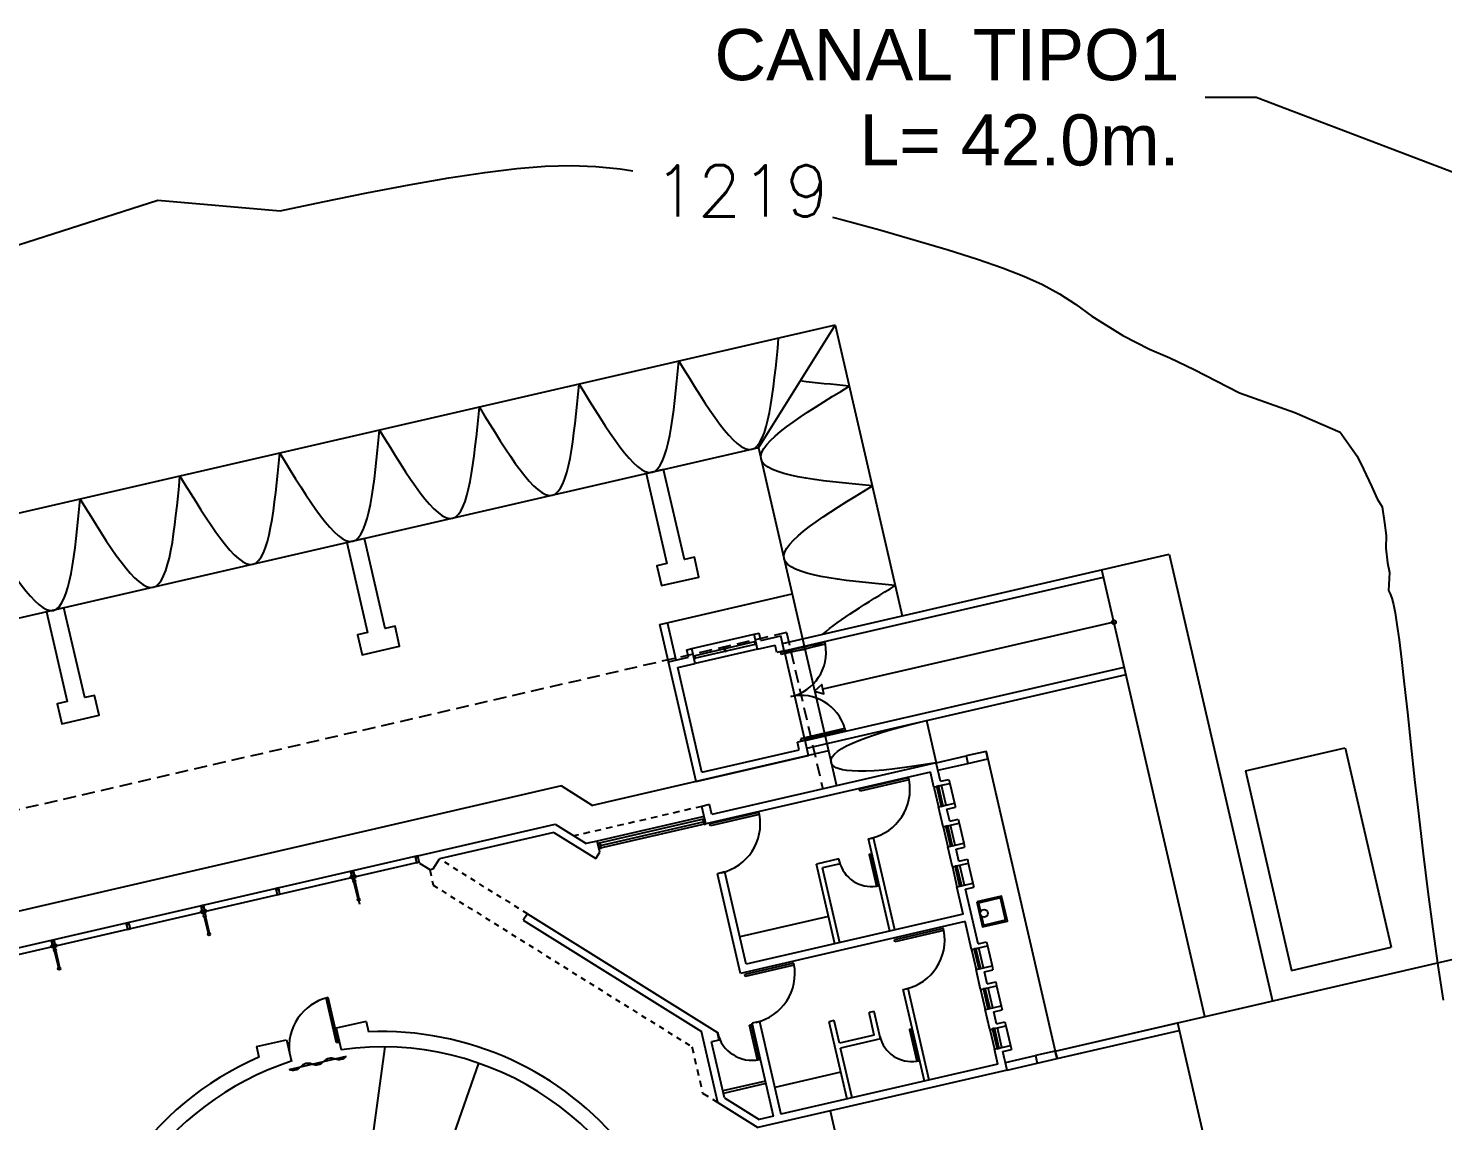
# Model space of a CAD drawing. Extents: x -1592 to 8, y 0 to 418.
# Drawn here: x -1521.13 to -1493.5, y 342.48 to 363.83 of the extents above; entities that cross this region are included whole.
import ezdxf
from ezdxf.enums import TextEntityAlignment as Align

# ---------------------------------------------------------------- set-up
doc = ezdxf.new("R2010")
doc.units = 0
doc.header["$LTSCALE"] = 0.5
doc.header["$MEASUREMENT"] = 0
doc.linetypes.add('HIDDEN', pattern=[0.375, 0.25, -0.125])
for name, color, linetype in [('1', 6, 'CONTINUOUS'), ('columnas', 4, 'CONTINUOUS'), ('METAL', 1, 'CONTINUOUS'), ('MUEBLES', 1, 'CONTINUOUS'), ('paredes', 1, 'CONTINUOUS'), ('PISO', 9, 'CONTINUOUS'), ('PROYECCIONES', 6, 'HIDDEN'), ('PUERTAS', 1, 'CONTINUOUS'), ('TALUD', 5, 'CONTINUOUS'), ('TEXT', 5, 'CONTINUOUS'), ('texturas', 6, 'CONTINUOUS'), ('UCR-CURVAS1', 1, 'CONTINUOUS'), ('UCR-TEXTO-CURVA', 1, 'CONTINUOUS'), ('ventana', 1, 'CONTINUOUS'), ('ventanas', 1, 'CONTINUOUS'), ('vidrio', 6, 'CONTINUOUS')]:
    doc.layers.add(name, color=color, linetype=linetype)
doc.styles.add('LEROY', font='SIMPLEX')
doc.styles.add('SANSSERIF', font='sas_____.pfb')
doc.dimstyles.new('1-500', dxfattribs={"dimscale": 5.556, "dimtxt": 0.18, "dimasz": 0.18, "dimexe": 0.18, "dimexo": 0.063, "dimgap": 0.09, "dimtad": 2, "dimtih": 1, "dimtoh": 1, "dimzin": 0, "dimdsep": 46, "dimtxsty": 'SANSSERIF', "dimcen": 0.09, "dimclrd": 6, "dimclre": 6, "dimclrt": 1, "dimaunit": 1, "dimadec": 3, "dimazin": 0, "dimtfac": 1, "dimtofl": 0, "dimtmove": 0, "dimatfit": 3, "dimfxl": 1, "dimtolj": 1, "dimtzin": 0, "dimarcsym": 0})

# ---------------------------------------------------------------- blocks, each defined once
blk = doc.blocks.new('apoymuro-cortina')
at = {"layer": 'vidrio', "color": 1, "linetype": 'Continuous'}
for p, q in [((0, 0), (-0.099, 0)), ((0, -0.057), (0, 0)), ((-0.125, -0.001), (-0.125, -0.057)), ((-0.119, 0), (-0.124, 0)), ((-0.124, -0.057), (-0.119, -0.057)), ((-0.122, -0.01), (-0.122, -0.003)), ((-0.122, -0.032), (-0.122, -0.013)), ((-0.096, -0.032), (-0.122, -0.032)), ((-0.122, -0.035), (-0.096, -0.035)), ((-0.122, -0.044), (-0.122, -0.035)), ((-0.122, -0.054), (-0.122, -0.048)), ((-0.121, -0.003), (-0.12, -0.003)), ((-0.12, -0.01), (-0.121, -0.01)), ((-0.121, -0.013), (-0.119, -0.013)), ((-0.119, -0.045), (-0.121, -0.045)), ((-0.121, -0.047), (-0.12, -0.047)), ((-0.12, -0.055), (-0.121, -0.055)), ((-0.12, -0.003), (-0.12, -0.004)), ((-0.12, -0.009), (-0.12, -0.01)), ((-0.12, -0.047), (-0.12, -0.048)), ((-0.12, -0.054), (-0.12, -0.055)), ((-0.119, -0.004), (-0.119, -0.001)), ((-0.119, -0.012), (-0.119, -0.009)), ((-0.119, -0.048), (-0.119, -0.045)), ((-0.119, -0.057), (-0.119, -0.054)), ((-0.1, -0.001), (-0.1, -0.004)), ((-0.1, -0.009), (-0.1, -0.012)), ((-0.1, -0.045), (-0.1, -0.048)), ((-0.1, -0.054), (-0.1, -0.057)), ((-0.099, -0.013), (-0.097, -0.013)), ((-0.097, -0.045), (-0.099, -0.045)), ((-0.099, -0.057), (-0.094, -0.057)), ((-0.098, -0.003), (-0.097, -0.003)), ((-0.098, -0.004), (-0.098, -0.003)), ((-0.098, -0.01), (-0.098, -0.009)), ((-0.097, -0.01), (-0.098, -0.01)), ((-0.098, -0.047), (-0.097, -0.047)), ((-0.098, -0.048), (-0.098, -0.047)), ((-0.098, -0.055), (-0.098, -0.054)), ((-0.097, -0.055), (-0.098, -0.055)), ((-0.096, -0.003), (-0.096, -0.01)), ((-0.096, -0.013), (-0.096, -0.032)), ((-0.096, -0.035), (-0.096, -0.044)), ((-0.096, -0.048), (-0.096, -0.054)), ((-0.094, -0.057), (0, -0.057)), ((-0.093, -0.003), (-0.093, -0.054)), ((-0.004, -0.003), (-0.093, -0.003)), ((-0.093, -0.055), (-0.004, -0.055)), ((-0.003, -0.054), (-0.003, -0.003))]:
    blk.add_line(p, q, dxfattribs=at)
at = {"layer": 'vidrio', "linetype": 'Continuous'}
for p, q in [((-0.04, 0.002), (-0.04, 0.005)), ((-0.04, 0.005), (0.031, 0.005)), ((0.027, 0.002), (-0.04, 0.002)), ((-0.032, 0.006), (-0.032, 0.008)), ((-0.032, 0.008), (-0.006, 0.008)), ((-0.006, 0.006), (-0.032, 0.006)), ((-0.009, 0.01), (-0.029, 0.01)), ((-0.029, 0.01), (-0.029, 0.008)), ((-0.029, 0.008), (-0.009, 0.008)), ((-0.028, 0.011), (-0.028, 0.02)), ((-0.026, 0.021), (-0.011, 0.021)), ((-0.011, 0.011), (-0.026, 0.011)), ((-0.024, 0.02), (-0.024, 0.011)), ((-0.015, 0.021), (-0.023, 0.021)), ((-0.014, 0.011), (-0.014, 0.02)), ((-0.009, 0.02), (-0.009, 0.011)), ((-0.009, 0.008), (-0.009, 0.01)), ((-0.006, 0.008), (-0.006, 0.006)), ((0.027, -0.059), (0.027, 0.002)), ((0.031, -0.063), (0.031, 0.005)), ((-0.105, -0.044), (-0.113, -0.044)), ((-0.04, -0.059), (0.027, -0.059)), ((-0.04, -0.063), (-0.04, -0.059)), ((0.031, -0.063), (-0.04, -0.063)), ((-0.032, -0.063), (-0.032, -0.065)), ((-0.006, -0.063), (-0.032, -0.063)), ((-0.032, -0.065), (-0.006, -0.065)), ((-0.029, -0.068), (-0.029, -0.065)), ((-0.029, -0.065), (-0.009, -0.065)), ((-0.009, -0.068), (-0.029, -0.068)), ((-0.028, -0.069), (-0.028, -0.078)), ((-0.011, -0.068), (-0.026, -0.068)), ((-0.026, -0.078), (-0.011, -0.078)), ((-0.013, -0.005), (-0.025, -0.005)), ((-0.025, -0.005), (-0.025, -0.052)), ((-0.025, -0.052), (-0.013, -0.052)), ((-0.025, -0.083), (-0.025, -0.078)), ((-0.013, -0.079), (-0.025, -0.079)), ((-0.013, -0.081), (-0.025, -0.081)), ((-0.025, -0.083), (-0.024, -0.084)), ((-0.013, -0.083), (-0.025, -0.083)), ((-0.024, -0.078), (-0.024, -0.069)), ((-0.014, -0.084), (-0.024, -0.084)), ((-0.015, -0.078), (-0.023, -0.078)), ((-0.015, -0.08), (-0.023, -0.08)), ((-0.015, -0.082), (-0.023, -0.082)), ((-0.019, -0.084), (-0.019, -0.084)), ((-0.014, -0.069), (-0.014, -0.078)), ((-0.013, -0.083), (-0.014, -0.084)), ((-0.013, -0.052), (-0.013, -0.005)), ((-0.013, -0.083), (-0.013, -0.078)), ((-0.009, -0.065), (-0.009, -0.068)), ((-0.009, -0.078), (-0.009, -0.069)), ((-0.006, -0.065), (-0.006, -0.063))]:
    blk.add_line(p, q, dxfattribs=at)
at = {"layer": 'vidrio', "color": 1, "linetype": 'Continuous', "extrusion": (0, 0, -1)}
for centre, major_axis, start_param, end_param in [((-0.099, -0.001), (0.000451, -0.000451), 2.356194, 3.926991), ((-0.124, -0.001), (0.000451, -0.000451), 2.356194, 3.926991), ((-0.124, -0.057), (0.000451, 0.000451), 2.356194, 3.926991), ((-0.121, -0.003), (0.000451, -0.000451), 2.356194, 3.926991), ((-0.121, -0.01), (0.000451, 0.000451), 2.356194, 3.926991), ((-0.121, -0.013), (0.000451, -0.000451), 2.356194, 3.926991), ((-0.121, -0.044), (0.000451, 0.000451), 2.356194, 3.926991), ((-0.121, -0.048), (0.000451, -0.000451), 2.356194, 3.926991), ((-0.121, -0.054), (0.000451, 0.000451), 2.356194, 3.926991), ((-0.119, -0.004), (0.000451, 0.000451), 2.356194, 3.926991), ((-0.119, -0.009), (0.000451, -0.000451), 2.356194, 3.926991), ((-0.119, -0.048), (0.000451, 0.000451), 2.356194, 3.926991), ((-0.119, -0.054), (0.000451, -0.000451), 2.356194, 3.926991), ((-0.119, -0.001), (0.000451, -0.000451), 3.926991, 5.497787), ((-0.119, -0.004), (0.000451, -0.000451), -0.785398, 0.785398), ((-0.119, -0.009), (0.000451, -0.000451), 3.926991, 5.497787), ((-0.119, -0.012), (0.000451, -0.000451), -0.785398, 0.785398), ((-0.119, -0.045), (0.000451, -0.000451), 3.926991, 5.497787), ((-0.119, -0.048), (0.000451, -0.000451), -0.785398, 0.785398), ((-0.119, -0.054), (0.000451, -0.000451), 3.926991, 5.497787), ((-0.119, -0.057), (0.000451, -0.000451), -0.785398, 0.785398), ((-0.099, -0.004), (0.000451, 0.000451), 2.356194, 3.926991), ((-0.099, -0.009), (0.000451, -0.000451), 2.356194, 3.926991), ((-0.099, -0.012), (0.000451, 0.000451), 2.356194, 3.926991), ((-0.099, -0.045), (0.000451, -0.000451), 2.356194, 3.926991), ((-0.099, -0.048), (0.000451, 0.000451), 2.356194, 3.926991), ((-0.099, -0.054), (0.000451, -0.000451), 2.356194, 3.926991), ((-0.099, -0.057), (0.000451, 0.000451), 2.356194, 3.926991), ((-0.099, -0.004), (0.000451, -0.000451), -0.785398, 0.785398), ((-0.099, -0.009), (0.000451, -0.000451), 3.926991, 5.497787), ((-0.099, -0.048), (0.000451, -0.000451), -0.785398, 0.785398), ((-0.099, -0.054), (0.000451, -0.000451), 3.926991, 5.497787), ((-0.097, -0.003), (0.000451, 0.000451), 5.497787, 7.068583), ((-0.097, -0.01), (0.000451, -0.000451), -0.785398, 0.785398), ((-0.097, -0.013), (0.000451, -0.000451), 3.926991, 5.497787), ((-0.097, -0.044), (0.000451, -0.000451), -0.785398, 0.785398), ((-0.097, -0.048), (0.000451, 0.000451), 5.497787, 7.068583), ((-0.093, -0.003), (0.000361, 0.000361), 3.926991, 5.497787), ((-0.093, -0.054), (0.000361, 0.000361), 2.356194, 3.926991)]:
    blk.add_ellipse(centre, major_axis=major_axis, ratio=1, start_param=start_param, end_param=end_param, dxfattribs=at)
at = {"layer": 'vidrio', "linetype": 'Continuous', "extrusion": (0, 0, -1)}
for centre, major_axis, start_param, end_param in [((-0.026, 0.016), (0.00325, -0.00325), 3.399063, 4.454918), ((-0.026, 0.015), (0.00325, -0.00325), 0.257471, 1.313326), ((-0.019, 0), (0.0144, -0.0144), 3.678281, 4.175701), ((-0.019, 0.031), (0.0144, 0.0144), 2.107484, 2.604904), ((-0.011, 0.016), (0.00325, -0.00325), 3.399063, 4.454918), ((-0.011, 0.015), (0.00325, -0.00325), 0.257471, 1.313326), ((-0.026, -0.073), (0.00325, 0.00325), 4.96986, 6.025715), ((-0.026, -0.074), (0.00325, 0.00325), 1.828267, 2.884122), ((-0.019, -0.088), (0.0144, 0.0144), 5.249077, 5.746497), ((-0.019, -0.058), (0.0144, -0.0144), 0.536688, 1.034108), ((-0.011, -0.073), (0.00325, 0.00325), 4.96986, 6.025715), ((-0.011, -0.074), (0.00325, 0.00325), 1.828267, 2.884122)]:
    blk.add_ellipse(centre, major_axis=major_axis, ratio=1, start_param=start_param, end_param=end_param, dxfattribs=at)
at = {"layer": 'vidrio', "color": 5, "linetype": 'Continuous', "extrusion": (0, 0, -1)}
for centre, major_axis, start_param, end_param in [((-0.004, -0.003), (0.000361, -0.000361), 3.926991, 5.497787), ((-0.004, -0.054), (0.000361, 0.000361), 0.785398, 2.356194)]:
    blk.add_ellipse(centre, major_axis=major_axis, ratio=1, start_param=start_param, end_param=end_param, dxfattribs=at)

msp = doc.modelspace()

# ---------------------------------------------------------------- linework, layer by layer
at = {"layer": '1'}
for p, q in [((-1503.394, 349.477), (-1502.809, 349.612)), ((-1502.419, 349.701), (-1502.385, 349.555)), ((-1503.36, 349.331), (-1502.775, 349.465)), ((-1502.043, 343.62), (-1501.458, 343.755)), ((-1501.068, 343.845), (-1501.034, 343.699)), ((-1502.009, 343.474), (-1501.424, 343.609))]:
    msp.add_line(p, q, dxfattribs=at)
at = {"layer": 'columnas', "color": 3}
for points in [[(-1508.718, 355.207), (-1509.059, 355.129), (-1508.654, 353.375), (-1508.849, 353.33), (-1508.759, 352.94), (-1508.029, 353.108), (-1508.118, 353.498), (-1508.313, 353.453), (-1508.718, 355.207)], [(-1514.564, 353.859), (-1514.905, 353.78), (-1514.501, 352.026), (-1514.696, 351.981), (-1514.606, 351.591), (-1513.875, 351.76), (-1513.965, 352.15), (-1514.16, 352.105), (-1514.564, 353.859)], [(-1520.431, 352.505), (-1520.772, 352.427), (-1520.368, 350.673), (-1520.562, 350.628), (-1520.473, 350.238), (-1519.742, 350.406), (-1519.832, 350.796), (-1520.027, 350.751), (-1520.431, 352.505)]]:
    msp.add_lwpolyline(points, dxfattribs=at)
at = {"layer": 'METAL'}
msp.add_circle((-1502.459, 346.537), 0.075, dxfattribs=at)
at = {"layer": 'MUEBLES'}
for p, q in [((-1505.498, 346.477), (-1507.228, 346.078)), ((-1505.258, 343.432), (-1506.549, 343.134)), ((-1506.731, 343.257), (-1507.559, 343.066)), ((-1506.72, 343.208), (-1507.548, 343.017))]:
    msp.add_line(p, q, dxfattribs=at)
at = {"layer": 'paredes'}
for p, q in [((-1506.95, 351.992), (-1506.852, 352.014)), ((-1506.882, 351.699), (-1506.95, 351.992)), ((-1506.819, 351.868), (-1506.852, 352.014)), ((-1508.265, 351.688), (-1508.168, 351.711)), ((-1508.101, 351.418), (-1508.168, 351.711)), ((-1506.882, 351.699), (-1506.541, 351.778)), ((-1506.819, 351.868), (-1506.429, 351.958)), ((-1506.508, 351.632), (-1506.541, 351.778)), ((-1506.362, 351.666), (-1506.429, 351.958)), ((-1506.362, 351.666), (-1506.395, 351.812)), ((-1508.621, 351.452), (-1508.232, 351.542)), ((-1508.082, 349.114), (-1508.621, 351.452)), ((-1508.442, 351.34), (-1508.101, 351.418)), ((-1508.232, 351.542), (-1508.265, 351.688)), ((-1506.362, 351.666), (-1506.508, 351.632)), ((-1507.97, 349.293), (-1508.442, 351.34)), ((-1505.957, 349.912), (-1506.103, 349.878)), ((-1506.069, 349.732), (-1506.103, 349.878)), ((-1505.89, 349.619), (-1505.957, 349.912)), ((-1508.082, 349.114), (-1505.89, 349.619)), ((-1507.97, 349.293), (-1506.069, 349.732)), ((-1503.506, 349.297), (-1507.891, 348.285)), ((-1503.394, 349.477), (-1507.778, 348.465)), ((-1503.439, 349.004), (-1503.506, 349.297)), ((-1503.31, 349.116), (-1503.394, 349.477)), ((-1503.439, 349.004), (-1503.292, 349.038)), ((-1503.31, 349.116), (-1503.145, 349.154)), ((-1503.292, 349.038), (-1503.127, 349.076)), ((-1503.145, 349.154), (-1503.127, 349.076)), ((-1507.823, 348.66), (-1507.97, 348.626)), ((-1507.778, 348.465), (-1507.823, 348.66)), ((-1503.203, 348.648), (-1503.037, 348.687)), ((-1503.037, 348.687), (-1503.019, 348.609)), ((-1507.891, 348.285), (-1507.97, 348.626)), ((-1503.349, 348.615), (-1503.203, 348.648)), ((-1503.259, 348.225), (-1503.349, 348.615)), ((-1503.185, 348.57), (-1503.019, 348.609)), ((-1503.131, 348.337), (-1503.185, 348.57)), ((-1513.519, 347.66), (-1510.839, 348.278)), ((-1510.865, 348.118), (-1513.096, 347.604)), ((-1510.865, 348.118), (-1510.045, 347.605)), ((-1510.839, 348.278), (-1510.232, 347.899)), ((-1503.259, 348.225), (-1503.113, 348.259)), ((-1503.259, 348.225), (-1503.113, 348.259)), ((-1503.131, 348.337), (-1502.965, 348.375)), ((-1503.113, 348.259), (-1502.947, 348.297)), ((-1502.965, 348.375), (-1502.947, 348.297)), ((-1510.015, 347.949), (-1510.232, 347.899)), ((-1509.965, 347.732), (-1510.015, 347.949)), ((-1504.719, 347.991), (-1504.621, 348.013)), ((-1504.303, 346.188), (-1504.719, 347.991)), ((-1504.205, 346.211), (-1504.621, 348.013)), ((-1503.169, 347.835), (-1503.023, 347.869)), ((-1503.169, 347.835), (-1503.023, 347.869)), ((-1503.079, 347.445), (-1503.169, 347.835)), ((-1503.023, 347.869), (-1502.857, 347.907)), ((-1503.005, 347.791), (-1502.839, 347.829)), ((-1502.857, 347.907), (-1502.839, 347.829)), ((-1513.486, 347.514), (-1513.519, 347.66)), ((-1513.219, 347.406), (-1513.096, 347.604)), ((-1510.045, 347.605), (-1509.965, 347.732)), ((-1505.296, 347.601), (-1505.734, 347.5)), ((-1505.273, 347.504), (-1505.296, 347.601)), ((-1502.951, 347.557), (-1503.005, 347.791)), ((-1502.951, 347.557), (-1502.785, 347.595)), ((-1502.785, 347.595), (-1502.767, 347.517)), ((-1513.486, 347.514), (-1513.288, 347.39)), ((-1513.288, 347.39), (-1513.219, 347.406)), ((-1507.52, 347.345), (-1507.666, 347.311)), ((-1507.217, 345.362), (-1507.666, 347.311)), ((-1507.104, 345.542), (-1507.52, 347.345)), ((-1505.375, 345.941), (-1505.734, 347.5)), ((-1505.273, 347.504), (-1505.614, 347.425)), ((-1505.277, 345.963), (-1505.614, 347.425)), ((-1503.079, 347.445), (-1502.933, 347.479)), ((-1502.933, 347.479), (-1502.767, 347.517)), ((-1502.989, 347.056), (-1502.843, 347.089)), ((-1502.865, 346.52), (-1502.989, 347.056)), ((-1502.843, 347.089), (-1502.677, 347.128)), ((-1502.825, 347.011), (-1502.659, 347.05)), ((-1502.578, 345.939), (-1502.825, 347.011)), ((-1502.677, 347.128), (-1502.659, 347.05)), ((-1511.38, 346.527), (-1511.459, 346.4)), ((-1511.38, 346.527), (-1507.668, 344.207)), ((-1502.865, 346.52), (-1507.104, 345.542)), ((-1511.459, 346.4), (-1507.981, 344.225)), ((-1502.832, 346.374), (-1507.217, 345.362)), ((-1502.706, 345.828), (-1502.832, 346.374)), ((-1502.578, 345.939), (-1502.412, 345.977)), ((-1502.56, 345.861), (-1502.394, 345.899)), ((-1502.412, 345.977), (-1502.394, 345.899)), ((-1502.706, 345.828), (-1502.56, 345.861)), ((-1502.616, 345.438), (-1502.47, 345.471)), ((-1502.526, 345.048), (-1502.616, 345.438)), ((-1502.47, 345.471), (-1502.304, 345.51)), ((-1502.452, 345.394), (-1502.286, 345.432)), ((-1502.398, 345.16), (-1502.452, 345.394)), ((-1502.304, 345.51), (-1502.286, 345.432)), ((-1504.04, 345.047), (-1503.942, 345.07)), ((-1503.529, 343.277), (-1503.942, 345.07)), ((-1502.526, 345.048), (-1502.38, 345.082)), ((-1502.526, 345.048), (-1502.38, 345.082)), ((-1502.398, 345.16), (-1502.232, 345.198)), ((-1502.38, 345.082), (-1502.214, 345.12)), ((-1502.232, 345.198), (-1502.214, 345.12)), ((-1503.626, 343.255), (-1504.04, 345.047)), ((-1504.608, 344.619), (-1504.705, 344.597)), ((-1504.604, 344.158), (-1504.705, 344.597)), ((-1504.484, 344.083), (-1504.608, 344.619)), ((-1502.436, 344.658), (-1502.29, 344.692)), ((-1502.436, 344.658), (-1502.29, 344.692)), ((-1502.346, 344.268), (-1502.436, 344.658)), ((-1502.29, 344.692), (-1502.124, 344.73)), ((-1502.272, 344.614), (-1502.106, 344.652)), ((-1502.218, 344.38), (-1502.272, 344.614)), ((-1502.124, 344.73), (-1502.106, 344.652)), ((-1514.528, 344.425), (-1515.113, 344.29)), ((-1506.846, 344.421), (-1506.992, 344.388)), ((-1506.574, 342.575), (-1506.992, 344.388)), ((-1506.846, 344.421), (-1506.427, 342.609)), ((-1505.387, 344.439), (-1505.485, 344.417)), ((-1505.136, 342.906), (-1505.485, 344.417)), ((-1505.286, 344.001), (-1505.387, 344.439)), ((-1502.346, 344.268), (-1502.2, 344.302)), ((-1502.218, 344.38), (-1502.052, 344.418)), ((-1502.2, 344.302), (-1502.034, 344.34)), ((-1502.052, 344.418), (-1502.034, 344.34)), ((-1516.672, 343.931), (-1516.088, 344.066)), ((-1507.66, 342.837), (-1507.981, 344.225)), ((-1507.635, 344.061), (-1507.781, 344.027)), ((-1507.528, 342.932), (-1507.781, 344.027)), ((-1507.635, 344.061), (-1507.668, 344.207)), ((-1504.604, 344.158), (-1505.286, 344.001)), ((-1504.484, 344.083), (-1505.264, 343.903)), ((-1505.039, 342.929), (-1505.264, 343.903)), ((-1502.256, 343.879), (-1502.11, 343.912)), ((-1502.189, 343.586), (-1502.256, 343.879)), ((-1502.11, 343.912), (-1501.944, 343.951)), ((-1502.092, 343.834), (-1501.926, 343.873)), ((-1502.009, 343.474), (-1502.092, 343.834)), ((-1501.944, 343.951), (-1501.926, 343.873)), ((-1502.009, 343.474), (-1506.881, 342.35)), ((-1502.189, 343.586), (-1506.427, 342.609)), ((-1507.528, 342.932), (-1506.854, 342.51)), ((-1507.66, 342.837), (-1506.881, 342.35)), ((-1506.574, 342.575), (-1506.854, 342.51))]:
    msp.add_line(p, q, dxfattribs=at)
at = {"layer": 'paredes', "color": 1}
for p, q in [((-1506.354, 351.611), (-1505.974, 349.964)), ((-1503.439, 349.004), (-1503.349, 348.615)), ((-1503.203, 348.648), (-1503.292, 349.038)), ((-1503.127, 349.076), (-1503.037, 348.687)), ((-1503.259, 348.225), (-1503.169, 347.835)), ((-1503.023, 347.869), (-1503.113, 348.259)), ((-1502.947, 348.297), (-1502.857, 347.907)), ((-1503.079, 347.445), (-1502.989, 347.056)), ((-1502.843, 347.089), (-1502.933, 347.479)), ((-1502.767, 347.517), (-1502.677, 347.128)), ((-1502.394, 345.899), (-1502.304, 345.51)), ((-1502.706, 345.828), (-1502.616, 345.438)), ((-1502.47, 345.471), (-1502.56, 345.861)), ((-1502.29, 344.692), (-1502.38, 345.082)), ((-1502.214, 345.12), (-1502.124, 344.73)), ((-1502.526, 345.048), (-1502.436, 344.658)), ((-1502.346, 344.268), (-1502.256, 343.879)), ((-1502.11, 343.912), (-1502.2, 344.302)), ((-1502.034, 344.34), (-1501.944, 343.951))]:
    msp.add_line(p, q, dxfattribs=at)
at = {"layer": 'paredes', "color": 6}
msp.add_line((-1513.519, 347.66), (-1522.149, 345.669), dxfattribs=at)
at = {"layer": 'paredes', "ltscale": 0.75}
for p, q in [((-1515.113, 344.29), (-1515.016, 343.869)), ((-1514.528, 344.425), (-1514.481, 344.219)), ((-1516.088, 344.066), (-1515.99, 343.644)), ((-1516.672, 343.931), (-1516.625, 343.725))]:
    msp.add_line(p, q, dxfattribs=at)
at = {"layer": 'paredes'}
for points in [[(-1502.809, 349.612), (-1502.775, 349.465), (-1502.385, 349.555), (-1502.419, 349.701)], [(-1501.458, 343.755), (-1501.424, 343.609), (-1501.034, 343.699), (-1501.068, 343.845)]]:
    msp.add_lwpolyline(points, close=True, dxfattribs=at)
at = {"layer": 'paredes', "ltscale": 0.75}
for radius, start, end in [(6.05, 38.4606, 92.5143), (6.05, 113.4657, 177.655), (5.75, 287.9785, 98.0015), (5.75, 107.9785, 182.9746)]:
    msp.add_arc((-1514.216, 338.175), radius, start, end, dxfattribs=at)
at = {"layer": 'PISO', "color": 1, "ltscale": 0.1}
for p, q in [((-1514.379, 342.307), (-1514.159, 343.925)), ((-1512.853, 342.1), (-1512.33, 343.607))]:
    msp.add_line(p, q, dxfattribs=at)
at = {"layer": 'PROYECCIONES', "color": 1, "ltscale": 2}
for q in [(-1527.383, 347.163), (-1505.61, 348.965)]:
    msp.add_line((-1506.316, 352.023), q, dxfattribs=at)
at = {"layer": 'PROYECCIONES'}
for p, q in [((-1507.97, 348.626), (-1510.472, 348.049)), ((-1513.288, 347.39), (-1513.218, 347.086)), ((-1508.166, 343.928), (-1507.957, 343.023)), ((-1507.957, 343.023), (-1507.66, 342.837))]:
    msp.add_line(p, q, dxfattribs=at)
at = {"layer": 'PROYECCIONES', "ltscale": 0.8}
for p, q in [((-1511.38, 346.527), (-1513.098, 347.601)), ((-1513.218, 347.086), (-1508.166, 343.928))]:
    msp.add_line(p, q, dxfattribs=at)
at = {"layer": 'PROYECCIONES', "color": 6}
for p, q in [((-1519.21, 346.318), (-1519.21, 346.317)), ((-1519.183, 346.341), (-1519.181, 346.334))]:
    msp.add_line(p, q, dxfattribs=at)
at = {"layer": 'PUERTAS'}
for p, q in [((-1505.569, 351.833), (-1506.431, 351.634)), ((-1505.56, 351.794), (-1506.422, 351.595)), ((-1505.628, 351.778), (-1505.637, 351.817)), ((-1505.56, 351.794), (-1505.569, 351.833)), ((-1506.422, 351.595), (-1506.431, 351.634)), ((-1506.354, 351.611), (-1506.363, 351.65)), ((-1505.18, 350.147), (-1506.042, 349.948)), ((-1505.171, 350.108), (-1506.033, 349.909)), ((-1505.248, 350.132), (-1505.239, 350.093)), ((-1505.18, 350.147), (-1505.171, 350.108)), ((-1506.042, 349.948), (-1506.033, 349.909)), ((-1505.974, 349.964), (-1505.965, 349.925)), ((-1503.933, 349.183), (-1504.891, 348.962)), ((-1504.882, 348.923), (-1504.891, 348.962)), ((-1503.924, 349.144), (-1504.882, 348.923)), ((-1503.924, 349.144), (-1503.933, 349.183)), ((-1506.856, 348.509), (-1507.814, 348.288)), ((-1506.847, 348.47), (-1507.805, 348.249)), ((-1506.847, 348.47), (-1506.856, 348.509)), ((-1507.805, 348.249), (-1507.814, 348.288)), ((-1503.254, 346.239), (-1504.212, 346.018)), ((-1503.245, 346.2), (-1504.203, 345.979)), ((-1503.245, 346.2), (-1503.254, 346.239)), ((-1504.203, 345.979), (-1504.212, 346.018)), ((-1506.177, 345.565), (-1507.135, 345.344)), ((-1507.126, 345.305), (-1507.135, 345.344)), ((-1506.168, 345.526), (-1507.126, 345.305)), ((-1506.168, 345.526), (-1506.177, 345.565)), ((-1507.04, 344.352), (-1507.001, 344.361)), ((-1506.883, 343.672), (-1507.04, 344.352)), ((-1506.844, 343.679), (-1507.001, 344.361))]:
    msp.add_line(p, q, dxfattribs=at)
at = {"layer": 'PUERTAS', "color": 6}
for p, q in [((-1506.359, 351.63), (-1505.991, 351.695)), ((-1505.991, 351.695), (-1505.633, 351.798)), ((-1505.97, 349.945), (-1505.611, 350.048)), ((-1505.611, 350.048), (-1505.244, 350.112))]:
    msp.add_line(p, q, dxfattribs=at)
at = {"layer": 'PUERTAS', "ltscale": 0.1}
for p, q in [((-1515.111, 344.006), (-1515.313, 344.883)), ((-1515.072, 344.015), (-1515.274, 344.892)), ((-1515.072, 344.015), (-1515.111, 344.006)), ((-1516.035, 343.486), (-1514.912, 343.745))]:
    msp.add_line(p, q, dxfattribs=at)
at = {"layer": 'PUERTAS'}
for points in [[(-1504.666, 347.695), (-1504.705, 347.686), (-1504.562, 347.069), (-1504.523, 347.078)], [(-1503.877, 344.275), (-1503.916, 344.266), (-1503.773, 343.648), (-1503.734, 343.657)]]:
    msp.add_lwpolyline(points, close=True, dxfattribs=at)
for centre, radius, start, end in [((-1506.432, 351.636), 0.887, 283.0348, 10.2962), ((-1506.034, 349.908), 0.887, 15.6838, 102.9452), ((-1504.891, 348.961), 0.984, 282.9636, 10.7251), ((-1507.814, 348.287), 0.984, 282.9636, 10.7251), ((-1504.666, 347.695), 0.635, 192.99, 279.3784), ((-1504.211, 346.017), 0.984, 282.9636, 10.7251), ((-1507.139, 345.363), 0.984, 282.9636, 10.7251), ((-1506.986, 344.364), 0.7, 192.99, 281.7621), ((-1503.877, 344.275), 0.635, 192.99, 279.3784), ((-1515.211, 343.505), 0.202, 68.2547, 137.7253), ((-1515.061, 343.881), 0.202, 248.2547, 317.7253), ((-1515.96, 343.674), 0.202, 248.2547, 317.7253), ((-1515.661, 343.402), 0.202, 68.2547, 137.7253), ((-1515.511, 343.778), 0.202, 248.2547, 317.7253)]:
    msp.add_arc(centre, radius, start, end, dxfattribs=at)
at = {"layer": 'PUERTAS', "ltscale": 0.1}
msp.add_arc((-1515.043, 343.928), 0.991, 103.485, 187.7366, dxfattribs=at)
at = {"layer": 'TALUD'}
for p, q in [((-1505.367, 358.033), (-1531.806, 351.934)), ((-1506.867, 355.634), (-1505.367, 358.033)), ((-1505.367, 358.033), (-1504.057, 352.351)), ((-1506.867, 355.634), (-1529.408, 350.434)), ((-1506.867, 355.634), (-1506.006, 351.902)), ((-1503.585, 350.305), (-1503.394, 349.477)), ((-1505.533, 349.855), (-1505.342, 349.027))]:
    msp.add_line(p, q, dxfattribs=at)
at = {"layer": 'TALUD', "color": 1}
for p, q in [((-1497.354, 349.32), (-1495.405, 349.769)), ((-1501.068, 343.845), (-1486.348, 347.241)), ((-1496.455, 345.422), (-1494.506, 345.872)), ((-1501.068, 343.845), (-1498.681, 344.396)), ((-1501.034, 343.699), (-1498.647, 344.249)), ((-1498.681, 344.396), (-1497.526, 339.389)), ((-1505.468, 342.676), (-1504.38, 337.961))]:
    msp.add_line(p, q, dxfattribs=at)
at = {"layer": 'texturas', "color": 1}
for p, q in [((-1506.395, 351.812), (-1498.844, 353.554)), ((-1498.844, 353.554), (-1496.829, 344.823)), ((-1506.362, 351.666), (-1500.125, 353.104)), ((-1498.145, 344.519), (-1500.159, 353.25)), ((-1508.79, 352.183), (-1506.208, 352.779)), ((-1508.621, 351.452), (-1508.79, 352.183)), ((-1508.475, 351.486), (-1508.644, 352.217)), ((-1508.168, 351.711), (-1506.95, 351.992)), ((-1499.923, 352.227), (-1505.61, 350.915)), ((-1506.882, 351.699), (-1508.101, 351.418)), ((-1506.006, 351.902), (-1505.533, 349.855)), ((-1505.957, 349.912), (-1499.721, 351.35)), ((-1505.923, 349.765), (-1499.687, 351.204)), ((-1495.405, 349.769), (-1494.506, 345.872)), ((-1505.5, 349.709), (-1510.107, 348.646)), ((-1497.354, 349.32), (-1496.455, 345.422)), ((-1510.713, 349.026), (-1522.589, 346.286)), ((-1510.713, 349.026), (-1510.107, 348.646))]:
    msp.add_line(p, q, dxfattribs=at)
at = {"layer": 'texturas', "linetype": 'Continuous'}
msp.add_line((-1502.385, 349.555), (-1501.068, 343.845), dxfattribs=at)
at = {"layer": 'texturas', "color": 1}
msp.add_lwpolyline([(-1505.77, 350.879), (-1505.588, 350.823), (-1505.631, 351.008)], close=True, dxfattribs=at)
msp.add_circle((-1499.923, 352.227), 0.04, dxfattribs=at)
at = {"layer": 'texturas'}
for points in [[(-1508.42, 357.328), (-1506.997, 355.604), (-1506.472, 357.778)], [(-1510.369, 356.879), (-1508.945, 355.155), (-1508.42, 357.328)], [(-1512.318, 356.429), (-1510.894, 354.705), (-1510.369, 356.879)], [(-1504.642, 354.89), (-1506.816, 355.415), (-1505.092, 356.839)], [(-1514.267, 355.98), (-1512.843, 354.256), (-1512.318, 356.429)], [(-1516.216, 355.53), (-1514.792, 353.806), (-1514.267, 355.98)], [(-1518.165, 355.081), (-1516.741, 353.357), (-1516.216, 355.53)], [(-1520.113, 354.631), (-1518.689, 352.907), (-1518.165, 355.081)], [(-1504.193, 352.941), (-1506.366, 353.466), (-1504.642, 354.89)], [(-1522.062, 354.181), (-1520.638, 352.457), (-1520.113, 354.631)]]:
    msp.add_spline(points, degree=3, dxfattribs=at)
for points in [[(-1505.092, 356.839), (-1505.421, 356.87), (-1505.751, 356.902), (-1506.05, 356.94)], [(-1505.611, 351.993), (-1505.283, 352.276), (-1504.738, 352.609), (-1504.193, 352.941)]]:
    msp.add_open_spline(points, degree=3, dxfattribs=at)
msp.add_open_spline([(-1503.394, 349.477), (-1505.064, 349.193), (-1506.042, 349.588), (-1504.559, 350.08), (-1503.585, 350.305)], degree=3, knots=[0.993455, 0.993455, 0.993455, 0.993455, 2.236068, 4.472136, 4.472136, 4.472136, 4.472136], dxfattribs=at)
at = {"layer": 'UCR-CURVAS1', "color": 6, "elevation": 1219}
for points in [[(-1516.209, 360.266), (-1515.372, 360.442), (-1514.515, 360.615), (-1513.69, 360.773), (-1512.916, 360.908), (-1512.211, 361.016), (-1511.587, 361.092), (-1511.031, 361.136), (-1510.523, 361.149), (-1510.043, 361.131), (-1509.57, 361.085), (-1509.317, 361.046)], [(-1545.492, 323.181), (-1545.457, 323.36), (-1545.393, 323.811), (-1545.346, 324.232), (-1545.393, 324.503), (-1545.479, 325.01), (-1545.656, 325.756), (-1545.828, 326.428), (-1545.743, 327.33), (-1545.652, 327.987), (-1545.511, 328.392), (-1545.423, 328.721), (-1545.157, 329.482), (-1545.012, 329.873), (-1544.833, 330.281), (-1544.437, 331.17), (-1542.27, 335.664), (-1540.506, 338.858), (-1533.582, 346.634), (-1528.219, 350.107), (-1525.834, 354.589), (-1522.34, 359.275), (-1518.596, 360.47), (-1516.209, 360.266)], [(-1505.421, 360.141), (-1505.219, 360.087), (-1504.496, 359.89), (-1503.803, 359.692), (-1503.16, 359.5), (-1502.587, 359.319), (-1502.098, 359.15), (-1501.681, 358.988), (-1501.317, 358.822), (-1500.987, 358.642), (-1500.671, 358.44), (-1500.352, 358.205), (-1499.747, 357.828), (-1499.227, 357.558), (-1498.834, 357.391), (-1498.358, 357.161), (-1497.471, 356.705), (-1496.391, 356.326), (-1496.391, 356.326), (-1495.502, 355.936), (-1495.173, 355.47), (-1495.046, 355.215), (-1494.883, 354.874), (-1494.781, 354.634), (-1494.682, 354.479), (-1494.636, 354.169), (-1494.607, 353.919), (-1494.61, 353.67), (-1494.582, 353.387), (-1494.538, 353.195), (-1494.56, 352.843), (-1494.527, 352.779), (-1494.495, 352.693), (-1494.463, 352.573), (-1494.43, 352.407), (-1494.394, 352.181), (-1494.353, 351.882), (-1494.306, 351.497), (-1494.253, 351.019), (-1494.192, 350.458), (-1494.124, 349.83), (-1494.05, 349.15), (-1493.97, 348.434), (-1493.884, 347.697), (-1493.792, 346.956), (-1493.696, 346.224), (-1493.596, 345.517), (-1493.495, 344.838)]]:
    msp.add_lwpolyline(points, dxfattribs=at)
at = {"layer": 'ventana', "color": 1}
for p, q in [((-1506.941, 351.84), (-1508.11, 351.57)), ((-1506.929, 351.791), (-1508.099, 351.521))]:
    msp.add_line(p, q, dxfattribs=at)
for points in [[(-1507.526, 351.653), (-1507.502, 351.659), (-1507.513, 351.708), (-1507.537, 351.702)], [(-1506.929, 351.791), (-1506.905, 351.797), (-1506.916, 351.845), (-1506.941, 351.84)], [(-1508.123, 351.516), (-1508.099, 351.521), (-1508.11, 351.57), (-1508.134, 351.565)]]:
    msp.add_lwpolyline(points, close=True, dxfattribs=at)
at = {"layer": 'ventanas', "color": 6}
for p, q in [((-1503.298, 348.647), (-1503.378, 348.998)), ((-1503.28, 348.651), (-1503.361, 349.002)), ((-1503.263, 348.655), (-1503.344, 349.006)), ((-1503.118, 347.868), (-1503.199, 348.218)), ((-1503.1, 347.872), (-1503.181, 348.222)), ((-1503.083, 347.876), (-1503.164, 348.226)), ((-1502.938, 347.088), (-1503.019, 347.439)), ((-1502.92, 347.092), (-1503.001, 347.443)), ((-1502.903, 347.096), (-1502.984, 347.447)), ((-1502.565, 345.47), (-1502.646, 345.821)), ((-1502.547, 345.474), (-1502.628, 345.825)), ((-1502.53, 345.478), (-1502.611, 345.829)), ((-1502.385, 344.691), (-1502.466, 345.041)), ((-1502.367, 344.695), (-1502.448, 345.045)), ((-1502.35, 344.699), (-1502.431, 345.049)), ((-1502.205, 343.911), (-1502.286, 344.262)), ((-1502.188, 343.915), (-1502.269, 344.266)), ((-1502.17, 343.919), (-1502.251, 344.27))]:
    msp.add_line(p, q, dxfattribs=at)
at = {"layer": 'ventanas'}
for p, q in [((-1507.925, 348.431), (-1510.015, 347.949)), ((-1507.913, 348.383), (-1510.004, 347.9)), ((-1507.891, 348.285), (-1509.981, 347.803)), ((-1509.95, 347.862), (-1507.945, 348.324)), ((-1513.491, 347.538), (-1522.07, 345.559))]:
    msp.add_line(p, q, dxfattribs=at)
at = {"layer": 'ventanas', "color": 6}
for points in [[(-1503.346, 349.026), (-1503.385, 349.017), (-1503.381, 348.997), (-1503.342, 349.006)], [(-1503.261, 348.656), (-1503.3, 348.647), (-1503.295, 348.627), (-1503.256, 348.636)], [(-1503.166, 348.246), (-1503.205, 348.237), (-1503.201, 348.218), (-1503.162, 348.227)], [(-1503.081, 347.876), (-1503.12, 347.867), (-1503.115, 347.848), (-1503.076, 347.857)], [(-1502.986, 347.467), (-1503.025, 347.458), (-1503.021, 347.438), (-1502.982, 347.447)], [(-1502.901, 347.097), (-1502.94, 347.088), (-1502.935, 347.068), (-1502.896, 347.077)], [(-1502.604, 346.76), (-1502.491, 346.272), (-1502.004, 346.385), (-1502.117, 346.872)], [(-1502.613, 345.849), (-1502.652, 345.84), (-1502.648, 345.82), (-1502.609, 345.829)], [(-1502.528, 345.479), (-1502.567, 345.47), (-1502.562, 345.45), (-1502.523, 345.459)], [(-1502.433, 345.069), (-1502.472, 345.06), (-1502.468, 345.041), (-1502.429, 345.05)], [(-1502.348, 344.699), (-1502.387, 344.69), (-1502.382, 344.671), (-1502.343, 344.68)], [(-1502.254, 344.29), (-1502.292, 344.281), (-1502.288, 344.261), (-1502.249, 344.27)], [(-1502.168, 343.92), (-1502.207, 343.911), (-1502.203, 343.891), (-1502.164, 343.9)]]:
    msp.add_lwpolyline(points, close=True, dxfattribs=at)
at = {"layer": 'ventanas'}
for points in [[(-1507.934, 348.275), (-1507.891, 348.285), (-1507.913, 348.383), (-1507.956, 348.373)], [(-1509.981, 347.803), (-1509.939, 347.813), (-1509.961, 347.91), (-1510.004, 347.9)]]:
    msp.add_lwpolyline(points, close=True, dxfattribs=at)
at = {"layer": 'ventanas', "color": 6}
msp.add_lwpolyline([(-1502.509, 346.481), (-1502.469, 346.308), (-1502.04, 346.407), (-1502.139, 346.836), (-1502.568, 346.737), (-1502.528, 346.565)], dxfattribs=at)
at = {"layer": 'vidrio', "color": 1, "linetype": 'Continuous'}
for p, q in [((-1513.52, 347.66), (-1513.575, 347.647)), ((-1513.575, 347.646), (-1513.574, 347.641)), ((-1513.573, 347.641), (-1513.57, 347.642)), ((-1513.572, 347.643), (-1513.572, 347.644)), ((-1513.57, 347.643), (-1513.572, 347.643)), ((-1513.571, 347.645), (-1513.565, 347.646)), ((-1513.566, 347.623), (-1513.569, 347.622)), ((-1513.569, 347.621), (-1513.568, 347.617)), ((-1513.568, 347.617), (-1513.547, 347.525)), ((-1513.567, 347.621), (-1513.566, 347.622)), ((-1513.566, 347.62), (-1513.567, 347.621)), ((-1513.559, 347.621), (-1513.566, 347.62)), ((-1513.565, 347.646), (-1513.564, 347.644)), ((-1513.564, 347.644), (-1513.565, 347.644)), ((-1513.565, 347.643), (-1513.562, 347.643)), ((-1513.515, 347.628), (-1513.565, 347.617)), ((-1513.565, 347.616), (-1513.545, 347.529)), ((-1513.562, 347.647), (-1513.553, 347.649)), ((-1513.562, 347.644), (-1513.562, 347.646)), ((-1513.558, 347.625), (-1513.561, 347.624)), ((-1513.561, 347.623), (-1513.559, 347.623)), ((-1513.559, 347.623), (-1513.559, 347.622)), ((-1513.557, 347.622), (-1513.557, 347.624)), ((-1513.547, 347.624), (-1513.556, 347.622)), ((-1513.553, 347.649), (-1513.547, 347.624)), ((-1513.55, 347.65), (-1513.532, 347.654)), ((-1513.544, 347.625), (-1513.55, 347.65)), ((-1513.526, 347.629), (-1513.544, 347.625)), ((-1513.531, 347.653), (-1513.53, 347.651)), ((-1513.53, 347.651), (-1513.527, 347.652)), ((-1513.528, 347.655), (-1513.522, 347.656)), ((-1513.528, 347.653), (-1513.528, 347.654)), ((-1513.527, 347.653), (-1513.528, 347.653)), ((-1513.526, 347.632), (-1513.525, 347.63)), ((-1513.522, 347.633), (-1513.525, 347.632)), ((-1513.523, 347.631), (-1513.522, 347.632)), ((-1513.523, 347.63), (-1513.523, 347.631)), ((-1513.522, 347.653), (-1513.519, 347.654)), ((-1513.521, 347.654), (-1513.522, 347.654)), ((-1513.516, 347.631), (-1513.522, 347.63)), ((-1513.521, 347.656), (-1513.521, 347.654)), ((-1513.518, 347.654), (-1513.519, 347.659)), ((-1513.514, 347.635), (-1513.517, 347.634)), ((-1513.517, 347.633), (-1513.516, 347.633)), ((-1513.516, 347.633), (-1513.515, 347.632)), ((-1513.495, 347.541), (-1513.515, 347.628)), ((-1513.491, 347.538), (-1513.513, 347.634)), ((-1513.547, 347.525), (-1513.491, 347.538)), ((-1513.545, 347.529), (-1513.495, 347.54)), ((-1516.296, 347.019), (-1516.295, 347.014)), ((-1516.241, 347.032), (-1516.295, 347.019)), ((-1516.294, 347.013), (-1516.291, 347.014)), ((-1516.292, 347.015), (-1516.293, 347.016)), ((-1516.292, 347.017), (-1516.286, 347.019)), ((-1516.291, 347.015), (-1516.292, 347.015)), ((-1516.285, 347.017), (-1516.286, 347.016)), ((-1516.286, 347.015), (-1516.283, 347.016)), ((-1516.236, 347), (-1516.286, 346.989)), ((-1516.285, 347.018), (-1516.285, 347.017)), ((-1516.282, 347.017), (-1516.283, 347.019)), ((-1516.282, 347.019), (-1516.273, 347.021)), ((-1516.278, 346.997), (-1516.282, 346.996)), ((-1516.273, 347.021), (-1516.267, 346.996)), ((-1516.271, 347.022), (-1516.252, 347.026)), ((-1516.265, 346.997), (-1516.271, 347.022)), ((-1516.247, 347.001), (-1516.265, 346.997)), ((-1516.252, 347.026), (-1516.251, 347.024)), ((-1516.25, 347.023), (-1516.247, 347.024)), ((-1516.249, 347.027), (-1516.242, 347.029)), ((-1516.249, 347.025), (-1516.249, 347.026)), ((-1516.248, 347.025), (-1516.249, 347.025)), ((-1516.247, 347.004), (-1516.246, 347.002)), ((-1516.243, 347.005), (-1516.246, 347.005)), ((-1516.244, 347.004), (-1516.243, 347.004)), ((-1516.244, 347.002), (-1516.244, 347.004)), ((-1516.241, 347.027), (-1516.243, 347.026)), ((-1516.237, 347.003), (-1516.243, 347.002)), ((-1516.242, 347.028), (-1516.241, 347.027)), ((-1516.242, 347.025), (-1516.239, 347.026)), ((-1516.239, 347.027), (-1516.24, 347.032)), ((-1516.235, 347.007), (-1516.238, 347.007)), ((-1516.238, 347.005), (-1516.236, 347.006)), ((-1516.236, 347.006), (-1516.236, 347.004)), ((-1516.215, 346.913), (-1516.235, 347)), ((-1516.212, 346.91), (-1516.234, 347.007)), ((-1516.286, 346.995), (-1516.29, 346.995)), ((-1516.29, 346.994), (-1516.289, 346.989)), ((-1516.289, 346.989), (-1516.268, 346.898)), ((-1516.287, 346.994), (-1516.286, 346.994)), ((-1516.287, 346.992), (-1516.287, 346.994)), ((-1516.28, 346.993), (-1516.286, 346.992)), ((-1516.286, 346.988), (-1516.266, 346.902)), ((-1516.281, 346.995), (-1516.28, 346.996)), ((-1516.28, 346.996), (-1516.28, 346.994)), ((-1516.277, 346.995), (-1516.278, 346.997)), ((-1516.267, 346.996), (-1516.276, 346.994)), ((-1516.268, 346.898), (-1516.212, 346.91)), ((-1516.265, 346.901), (-1516.216, 346.913)), ((-1519.164, 346.358), (-1519.219, 346.345)), ((-1519.219, 346.344), (-1519.218, 346.339)), ((-1519.217, 346.339), (-1519.214, 346.34)), ((-1519.216, 346.341), (-1519.216, 346.342)), ((-1519.214, 346.341), (-1519.216, 346.341)), ((-1519.215, 346.343), (-1519.209, 346.344)), ((-1519.21, 346.321), (-1519.213, 346.32)), ((-1519.213, 346.32), (-1519.212, 346.315)), ((-1519.212, 346.315), (-1519.191, 346.223)), ((-1519.211, 346.319), (-1519.209, 346.32)), ((-1519.21, 346.318), (-1519.211, 346.319)), ((-1519.203, 346.319), (-1519.21, 346.318)), ((-1519.209, 346.341), (-1519.206, 346.342)), ((-1519.208, 346.342), (-1519.209, 346.342)), ((-1519.159, 346.326), (-1519.209, 346.315)), ((-1519.209, 346.314), (-1519.189, 346.227)), ((-1519.208, 346.344), (-1519.208, 346.342)), ((-1519.205, 346.342), (-1519.206, 346.344)), ((-1519.205, 346.345), (-1519.196, 346.347)), ((-1519.202, 346.323), (-1519.205, 346.322)), ((-1519.204, 346.321), (-1519.203, 346.321)), ((-1519.203, 346.321), (-1519.203, 346.32)), ((-1519.2, 346.32), (-1519.201, 346.322)), ((-1519.191, 346.322), (-1519.2, 346.32)), ((-1519.196, 346.347), (-1519.191, 346.322)), ((-1519.194, 346.348), (-1519.176, 346.352)), ((-1519.188, 346.323), (-1519.194, 346.348)), ((-1519.191, 346.223), (-1519.135, 346.236)), ((-1519.189, 346.227), (-1519.139, 346.238)), ((-1519.17, 346.327), (-1519.188, 346.323)), ((-1519.175, 346.351), (-1519.174, 346.349)), ((-1519.174, 346.349), (-1519.17, 346.35)), ((-1519.172, 346.353), (-1519.166, 346.354)), ((-1519.172, 346.351), (-1519.172, 346.352)), ((-1519.171, 346.351), (-1519.172, 346.351)), ((-1519.17, 346.33), (-1519.169, 346.328)), ((-1519.166, 346.331), (-1519.169, 346.33)), ((-1519.167, 346.33), (-1519.166, 346.33)), ((-1519.167, 346.328), (-1519.167, 346.33)), ((-1519.166, 346.351), (-1519.162, 346.352)), ((-1519.165, 346.352), (-1519.166, 346.352)), ((-1519.16, 346.329), (-1519.166, 346.328)), ((-1519.165, 346.354), (-1519.165, 346.352)), ((-1519.162, 346.352), (-1519.163, 346.357)), ((-1519.158, 346.333), (-1519.161, 346.332)), ((-1519.161, 346.331), (-1519.16, 346.331)), ((-1519.16, 346.331), (-1519.159, 346.33)), ((-1519.139, 346.239), (-1519.159, 346.326)), ((-1519.135, 346.236), (-1519.157, 346.332))]:
    msp.add_line(p, q, dxfattribs=at)
at = {"layer": 'vidrio', "linetype": 'Continuous'}
for p, q in [((-1513.558, 347.631), (-1513.559, 347.639)), ((-1516.278, 347.003), (-1516.28, 347.011)), ((-1519.201, 346.329), (-1519.203, 346.337))]:
    msp.add_line(p, q, dxfattribs=at)
at = {"layer": 'vidrio', "color": 6}
for p, q in [((-1514.789, 347.355), (-1514.787, 347.347)), ((-1516.26, 347.016), (-1516.258, 347.008)), ((-1514.771, 347.211), (-1514.657, 346.714)), ((-1514.767, 347.139), (-1514.694, 346.821)), ((-1514.743, 347.144), (-1514.67, 346.827)), ((-1517.721, 346.679), (-1517.719, 346.671)), ((-1517.691, 346.464), (-1517.617, 346.147)), ((-1517.666, 346.47), (-1517.593, 346.152)), ((-1520.644, 346.004), (-1520.642, 345.996)), ((-1520.614, 345.79), (-1520.541, 345.472)), ((-1520.59, 345.796), (-1520.516, 345.478))]:
    msp.add_line(p, q, dxfattribs=at)
for centre in [(-1514.76, 347.162), (-1514.677, 346.803), (-1517.683, 346.488), (-1517.6, 346.128), (-1520.607, 345.814), (-1520.524, 345.454)]:
    msp.add_circle(centre, 0.025, dxfattribs=at)
at = {"layer": 'vidrio', "color": 1, "linetype": 'Continuous', "extrusion": (0, 0, -1)}
for centre, major_axis, start_param, end_param in [((-1513.575, 347.646), (0.000541, -0.000338), 2.356194, 3.926991), ((-1513.573, 347.642), (-0.000338, -0.000541), -0.785398, 0.785398), ((-1513.571, 347.644), (0.000541, -0.000338), 2.356194, 3.926991), ((-1513.57, 347.642), (-0.000338, -0.000541), 2.356194, 3.926991), ((-1513.57, 347.642), (-0.000338, -0.000541), 3.926991, 5.497787), ((-1513.569, 347.622), (0.000541, -0.000338), 2.356194, 3.926991), ((-1513.565, 347.643), (0.000541, -0.000338), 2.356194, 3.926991), ((-1513.565, 347.643), (-0.000338, -0.000541), -0.785398, 0.785398), ((-1513.566, 347.622), (-0.000338, -0.000541), 2.356194, 3.926991), ((-1513.566, 347.622), (-0.000338, -0.000541), 3.926991, 5.497787), ((-1513.565, 347.646), (-0.000338, -0.000541), 2.356194, 3.926991), ((-1513.565, 347.616), (0.000433, -0.000271), 2.356194, 3.926991), ((-1513.561, 347.646), (0.000541, -0.000338), 2.356194, 3.926991), ((-1513.562, 347.644), (-0.000338, -0.000541), 3.926991, 5.497787), ((-1513.561, 347.623), (0.000541, -0.000338), 2.356194, 3.926991), ((-1513.561, 347.623), (-0.000338, -0.000541), -0.785398, 0.785398), ((-1513.56, 347.622), (0.000541, -0.000338), 5.497787, 7.068583), ((-1513.558, 347.624), (-0.000338, -0.000541), 2.356194, 3.926991), ((-1513.556, 347.622), (-0.000338, -0.000541), -0.785398, 0.785398), ((-1513.532, 347.653), (-0.000338, -0.000541), 2.356194, 3.926991), ((-1513.53, 347.652), (-0.000338, -0.000541), -0.785398, 0.785398), ((-1513.528, 347.654), (0.000541, -0.000338), 2.356194, 3.926991), ((-1513.527, 347.652), (-0.000338, -0.000541), 2.356194, 3.926991), ((-1513.527, 347.652), (-0.000338, -0.000541), 3.926991, 5.497787), ((-1513.525, 347.632), (0.000541, -0.000338), 2.356194, 3.926991), ((-1513.526, 347.629), (-0.000338, -0.000541), 3.926991, 5.497787), ((-1513.522, 347.63), (-0.000338, -0.000541), -0.785398, 0.785398), ((-1513.522, 347.656), (-0.000338, -0.000541), 2.356194, 3.926991), ((-1513.522, 347.653), (0.000541, -0.000338), 2.356194, 3.926991), ((-1513.522, 347.653), (-0.000338, -0.000541), -0.785398, 0.785398), ((-1513.522, 347.632), (-0.000338, -0.000541), 2.356194, 3.926991), ((-1513.522, 347.632), (-0.000338, -0.000541), 3.926991, 5.497787), ((-1513.52, 347.659), (-0.000338, -0.000541), 2.356194, 3.926991), ((-1513.519, 347.654), (-0.000338, -0.000541), 3.926991, 5.497787), ((-1513.517, 347.634), (0.000541, -0.000338), 2.356194, 3.926991), ((-1513.517, 347.634), (-0.000338, -0.000541), -0.785398, 0.785398), ((-1513.516, 347.632), (0.000541, -0.000338), 5.497787, 7.068583), ((-1513.515, 347.628), (0.000433, -0.000271), 3.926991, 5.497787), ((-1513.514, 347.634), (-0.000338, -0.000541), 2.356194, 3.926991), ((-1516.295, 347.019), (0.000541, -0.000338), 2.356194, 3.926991), ((-1516.294, 347.014), (-0.000338, -0.000541), -0.785398, 0.785398), ((-1516.292, 347.016), (0.000541, -0.000338), 2.356194, 3.926991), ((-1516.291, 347.015), (-0.000338, -0.000541), 2.356194, 3.926991), ((-1516.291, 347.015), (-0.000338, -0.000541), 3.926991, 5.497787), ((-1516.286, 347.016), (-0.000338, -0.000541), -0.785398, 0.785398), ((-1516.286, 347.016), (0.000541, -0.000338), 2.356194, 3.926991), ((-1516.286, 347.018), (-0.000338, -0.000541), 2.356194, 3.926991), ((-1516.282, 347.019), (0.000541, -0.000338), 2.356194, 3.926991), ((-1516.283, 347.016), (-0.000338, -0.000541), 3.926991, 5.497787), ((-1516.278, 346.997), (-0.000338, -0.000541), 2.356194, 3.926991), ((-1516.252, 347.026), (-0.000338, -0.000541), 2.356194, 3.926991), ((-1516.251, 347.024), (-0.000338, -0.000541), -0.785398, 0.785398), ((-1516.248, 347.026), (0.000541, -0.000338), 2.356194, 3.926991), ((-1516.247, 347.025), (-0.000338, -0.000541), 2.356194, 3.926991), ((-1516.247, 347.025), (-0.000338, -0.000541), 3.926991, 5.497787), ((-1516.246, 347.004), (0.000541, -0.000338), 2.356194, 3.926991), ((-1516.247, 347.002), (-0.000338, -0.000541), 3.926991, 5.497787), ((-1516.243, 347.003), (-0.000338, -0.000541), -0.785398, 0.785398), ((-1516.242, 347.026), (-0.000338, -0.000541), -0.785398, 0.785398), ((-1516.242, 347.026), (0.000541, -0.000338), 2.356194, 3.926991), ((-1516.243, 347.005), (-0.000338, -0.000541), 2.356194, 3.926991), ((-1516.243, 347.005), (-0.000338, -0.000541), 3.926991, 5.497787), ((-1516.242, 347.028), (-0.000338, -0.000541), 2.356194, 3.926991), ((-1516.24, 347.031), (-0.000338, -0.000541), 2.356194, 3.926991), ((-1516.239, 347.027), (-0.000338, -0.000541), 3.926991, 5.497787), ((-1516.238, 347.006), (0.000541, -0.000338), 2.356194, 3.926991), ((-1516.238, 347.006), (-0.000338, -0.000541), -0.785398, 0.785398), ((-1516.237, 347.004), (0.000541, -0.000338), 5.497787, 7.068583), ((-1516.236, 347), (0.000433, -0.000271), 3.926991, 5.497787), ((-1516.235, 347.007), (-0.000338, -0.000541), 2.356194, 3.926991), ((-1516.289, 346.994), (0.000541, -0.000338), 2.356194, 3.926991), ((-1516.286, 346.995), (-0.000338, -0.000541), 2.356194, 3.926991), ((-1516.286, 346.995), (-0.000338, -0.000541), 3.926991, 5.497787), ((-1516.285, 346.989), (0.000433, -0.000271), 2.356194, 3.926991), ((-1516.281, 346.996), (-0.000338, -0.000541), -0.785398, 0.785398), ((-1516.281, 346.996), (0.000541, -0.000338), 2.356194, 3.926991), ((-1516.28, 346.994), (0.000541, -0.000338), 5.497787, 7.068583), ((-1516.277, 346.995), (-0.000338, -0.000541), -0.785398, 0.785398), ((-1519.218, 346.345), (0.000541, -0.000338), 2.356194, 3.926991), ((-1519.217, 346.34), (-0.000338, -0.000541), -0.785398, 0.785398), ((-1519.215, 346.342), (0.000541, -0.000338), 2.356194, 3.926991), ((-1519.214, 346.34), (-0.000338, -0.000541), 2.356194, 3.926991), ((-1519.214, 346.34), (-0.000338, -0.000541), 3.926991, 5.497787), ((-1519.213, 346.32), (0.000541, -0.000338), 2.356194, 3.926991), ((-1519.209, 346.341), (0.000541, -0.000338), 2.356194, 3.926991), ((-1519.209, 346.341), (-0.000338, -0.000541), -0.785398, 0.785398), ((-1519.21, 346.32), (-0.000338, -0.000541), 2.356194, 3.926991), ((-1519.209, 346.344), (-0.000338, -0.000541), 2.356194, 3.926991), ((-1519.21, 346.32), (-0.000338, -0.000541), 3.926991, 5.497787), ((-1519.209, 346.314), (0.000433, -0.000271), 2.356194, 3.926991), ((-1519.205, 346.344), (0.000541, -0.000338), 2.356194, 3.926991), ((-1519.206, 346.342), (-0.000338, -0.000541), 3.926991, 5.497787), ((-1519.205, 346.322), (0.000541, -0.000338), 2.356194, 3.926991), ((-1519.205, 346.322), (-0.000338, -0.000541), -0.785398, 0.785398), ((-1519.204, 346.32), (0.000541, -0.000338), 5.497787, 7.068583), ((-1519.201, 346.322), (-0.000338, -0.000541), 2.356194, 3.926991), ((-1519.2, 346.321), (-0.000338, -0.000541), -0.785398, 0.785398), ((-1519.175, 346.351), (-0.000338, -0.000541), 2.356194, 3.926991), ((-1519.174, 346.35), (-0.000338, -0.000541), -0.785398, 0.785398), ((-1519.172, 346.352), (0.000541, -0.000338), 2.356194, 3.926991), ((-1519.171, 346.35), (-0.000338, -0.000541), 2.356194, 3.926991), ((-1519.171, 346.35), (-0.000338, -0.000541), 3.926991, 5.497787), ((-1519.169, 346.33), (0.000541, -0.000338), 2.356194, 3.926991), ((-1519.17, 346.327), (-0.000338, -0.000541), 3.926991, 5.497787), ((-1519.166, 346.328), (-0.000338, -0.000541), -0.785398, 0.785398), ((-1519.166, 346.354), (-0.000338, -0.000541), 2.356194, 3.926991), ((-1519.166, 346.351), (0.000541, -0.000338), 2.356194, 3.926991), ((-1519.166, 346.351), (-0.000338, -0.000541), -0.785398, 0.785398), ((-1519.166, 346.33), (-0.000338, -0.000541), 2.356194, 3.926991), ((-1519.166, 346.33), (-0.000338, -0.000541), 3.926991, 5.497787), ((-1519.164, 346.357), (-0.000338, -0.000541), 2.356194, 3.926991), ((-1519.163, 346.352), (-0.000338, -0.000541), 3.926991, 5.497787), ((-1519.161, 346.332), (0.000541, -0.000338), 2.356194, 3.926991), ((-1519.161, 346.332), (-0.000338, -0.000541), -0.785398, 0.785398), ((-1519.16, 346.33), (0.000541, -0.000338), 5.497787, 7.068583), ((-1519.159, 346.326), (0.000433, -0.000271), 3.926991, 5.497787), ((-1519.158, 346.332), (-0.000338, -0.000541), 2.356194, 3.926991)]:
    msp.add_ellipse(centre, major_axis=major_axis, ratio=1, start_param=start_param, end_param=end_param, dxfattribs=at)
at = {"layer": 'vidrio', "color": 5, "linetype": 'Continuous', "extrusion": (0, 0, -1)}
for centre, major_axis, start_param, end_param in [((-1513.545, 347.529), (0.000433, -0.000271), 0.785398, 2.356194), ((-1513.495, 347.541), (-0.000271, -0.000433), 3.926991, 5.497787)]:
    msp.add_ellipse(centre, major_axis=major_axis, ratio=1, start_param=start_param, end_param=end_param, dxfattribs=at)

# ---------------------------------------------------------------- block references
at = {"layer": 'paredes', "color": 6, "rotation": 282.9900000000067}
for p in [(-1514.75, 347.248), (-1517.674, 346.573), (-1520.597, 345.899)]:
    msp.add_blockref('apoymuro-cortina', p, dxfattribs=at)

# ---------------------------------------------------------------- texts
at = {"layer": 'TEXT', "color": 5, "insert": (-1498.643, 362.477), "char_height": 1, "attachment_point": 6, "style": 'SANSSERIF'}
msp.add_mtext('{\\Fsas_____.pfb;CANAL TIPO1\\PL= 42.0m.}', dxfattribs=at)
at = {"layer": 'UCR-TEXTO-CURVA', "style": 'LEROY'}
msp.add_text('1219', height=1, dxfattribs=at).set_placement((-1507.199, 360.656, 1219), align=Align.MIDDLE)

# ---------------------------------------------------------------- leaders
at = {"layer": 'TEXT', "annotation_type": 0, "has_hookline": 1, "hookline_direction": 1, "text_width": 8.568}
msp.add_leader([(-1491.111, 360.181), (-1497.143, 362.477), (-1498.143, 362.477)], dimstyle='1-500', override={"dimgap": 0.09, "dimtad": 0}, dxfattribs=at)

doc.saveas('drawing.dxf')
